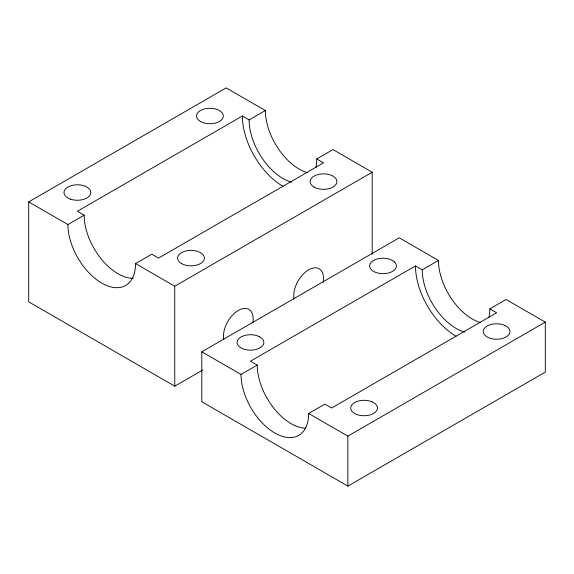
<?xml version="1.0" encoding="UTF-8"?>
<svg xmlns="http://www.w3.org/2000/svg" width="574" height="574" viewBox="0 0 574 574"><rect width="100%" height="100%" fill="white"/><g stroke="black" fill="none" stroke-linecap="round" stroke-linejoin="round"><path stroke-width="0.86" d="M480.251 322.516A47.814 27.602 60 0 1 438.464 260.46L399.253 237.815L201.797 351.805L201.797 401.771L347.851 486.099L545.3 372.11L545.3 322.136L506.081 299.499L489.852 308.862A47.814 27.602 60 0 1 488.897 317.522M347.851 486.099L347.851 436.125L308.633 413.481A47.814 27.602 60 0 1 274.824 433.004A47.814 27.602 60 0 1 241.015 374.442L201.797 351.805M202.629 370.065L174.754 386.159L28.7 301.831L28.7 201.89L226.149 87.901L265.367 110.545A47.814 27.602 60 0 0 307.147 172.609M291.692 182.195A47.814 27.602 60 0 1 249.138 119.916L242.372 116.013L77.382 211.261L84.148 215.164A47.814 27.602 60 0 0 133.312 278.333M28.7 201.89L67.919 224.534L84.148 215.164M249.138 119.916L265.367 110.545M67.919 224.534A47.814 27.602 60 0 0 101.727 283.097A47.814 27.602 60 0 0 135.536 263.574L151.766 254.203L158.524 258.106L323.514 162.858L316.755 158.955A47.814 27.602 60 0 1 315.8 167.615M316.755 158.955L332.985 149.584L372.196 172.229L372.196 254.318M135.536 263.574L174.754 286.218L372.196 172.229M464.796 332.109A47.814 27.602 60 0 1 422.242 269.823L415.476 265.92L250.486 361.168L257.245 365.078A47.814 27.602 60 0 0 305.619 428.233M241.015 374.442L257.245 365.078M422.242 269.823L438.464 260.46M308.633 413.481L324.862 404.118L331.621 408.021L496.618 312.773L489.852 308.862M347.851 436.125L545.3 322.136M174.754 286.218L174.754 386.159M294.089 298.975A21.037 12.147 -60 0 1 308.704 269.787A21.037 12.147 -60 0 1 323.162 282.336M223.767 339.571A21.037 12.147 -60 0 1 238.375 310.383A21.037 12.147 -60 0 1 252.833 322.94M282.946 186.285A57.378 33.127 60 0 1 242.372 116.013M456.043 336.192A57.378 33.127 60 0 1 415.476 265.92M504.467 325.329L503.312 324.812A13.389 7.727 0 0 0 487.147 326.039A13.389 7.727 0 0 0 485.023 335.374L487.147 336.974A13.389 7.727 0 0 0 506.081 336.974A13.389 7.727 0 0 0 506.081 326.039L504.467 325.329M259.527 336.78L257.181 335.74A13.389 7.727 0 0 0 239.86 337.727A13.389 7.727 0 0 0 241.015 347.901L243.792 349.128A13.389 7.727 0 0 0 261.105 347.141A13.389 7.727 0 0 0 259.95 336.967L259.527 336.78M371.93 401.836L370.775 401.326A13.389 7.727 0 0 0 354.61 402.553A13.389 7.727 0 0 0 352.486 411.881L354.61 413.481A13.389 7.727 0 0 0 373.545 413.481A13.389 7.727 0 0 0 373.545 402.553L371.93 401.836M394.618 262.06L392.487 260.46A13.389 7.727 0 0 0 376.329 259.226A13.389 7.727 0 0 0 370.087 267.922L371.428 269.787A13.389 7.727 0 0 0 389.717 272.614A13.389 7.727 0 0 0 394.618 262.06M200.448 121.48A13.389 7.727 0 0 0 222.848 118.014A13.389 7.727 0 0 0 206.453 108.543A13.389 7.727 0 0 0 200.448 121.48M314.05 187.059A13.389 7.727 0 0 0 336.443 183.594A13.389 7.727 0 0 0 320.048 174.13A13.389 7.727 0 0 0 314.05 187.059M181.513 263.574A13.389 7.727 0 0 0 203.913 260.108A13.389 7.727 0 0 0 187.519 250.644A13.389 7.727 0 0 0 181.513 263.574M70.688 199.221A13.389 7.727 0 0 0 90.771 192.527A13.389 7.727 0 0 0 70.688 185.833A13.389 7.727 0 0 0 70.688 199.221"/></g></svg>
